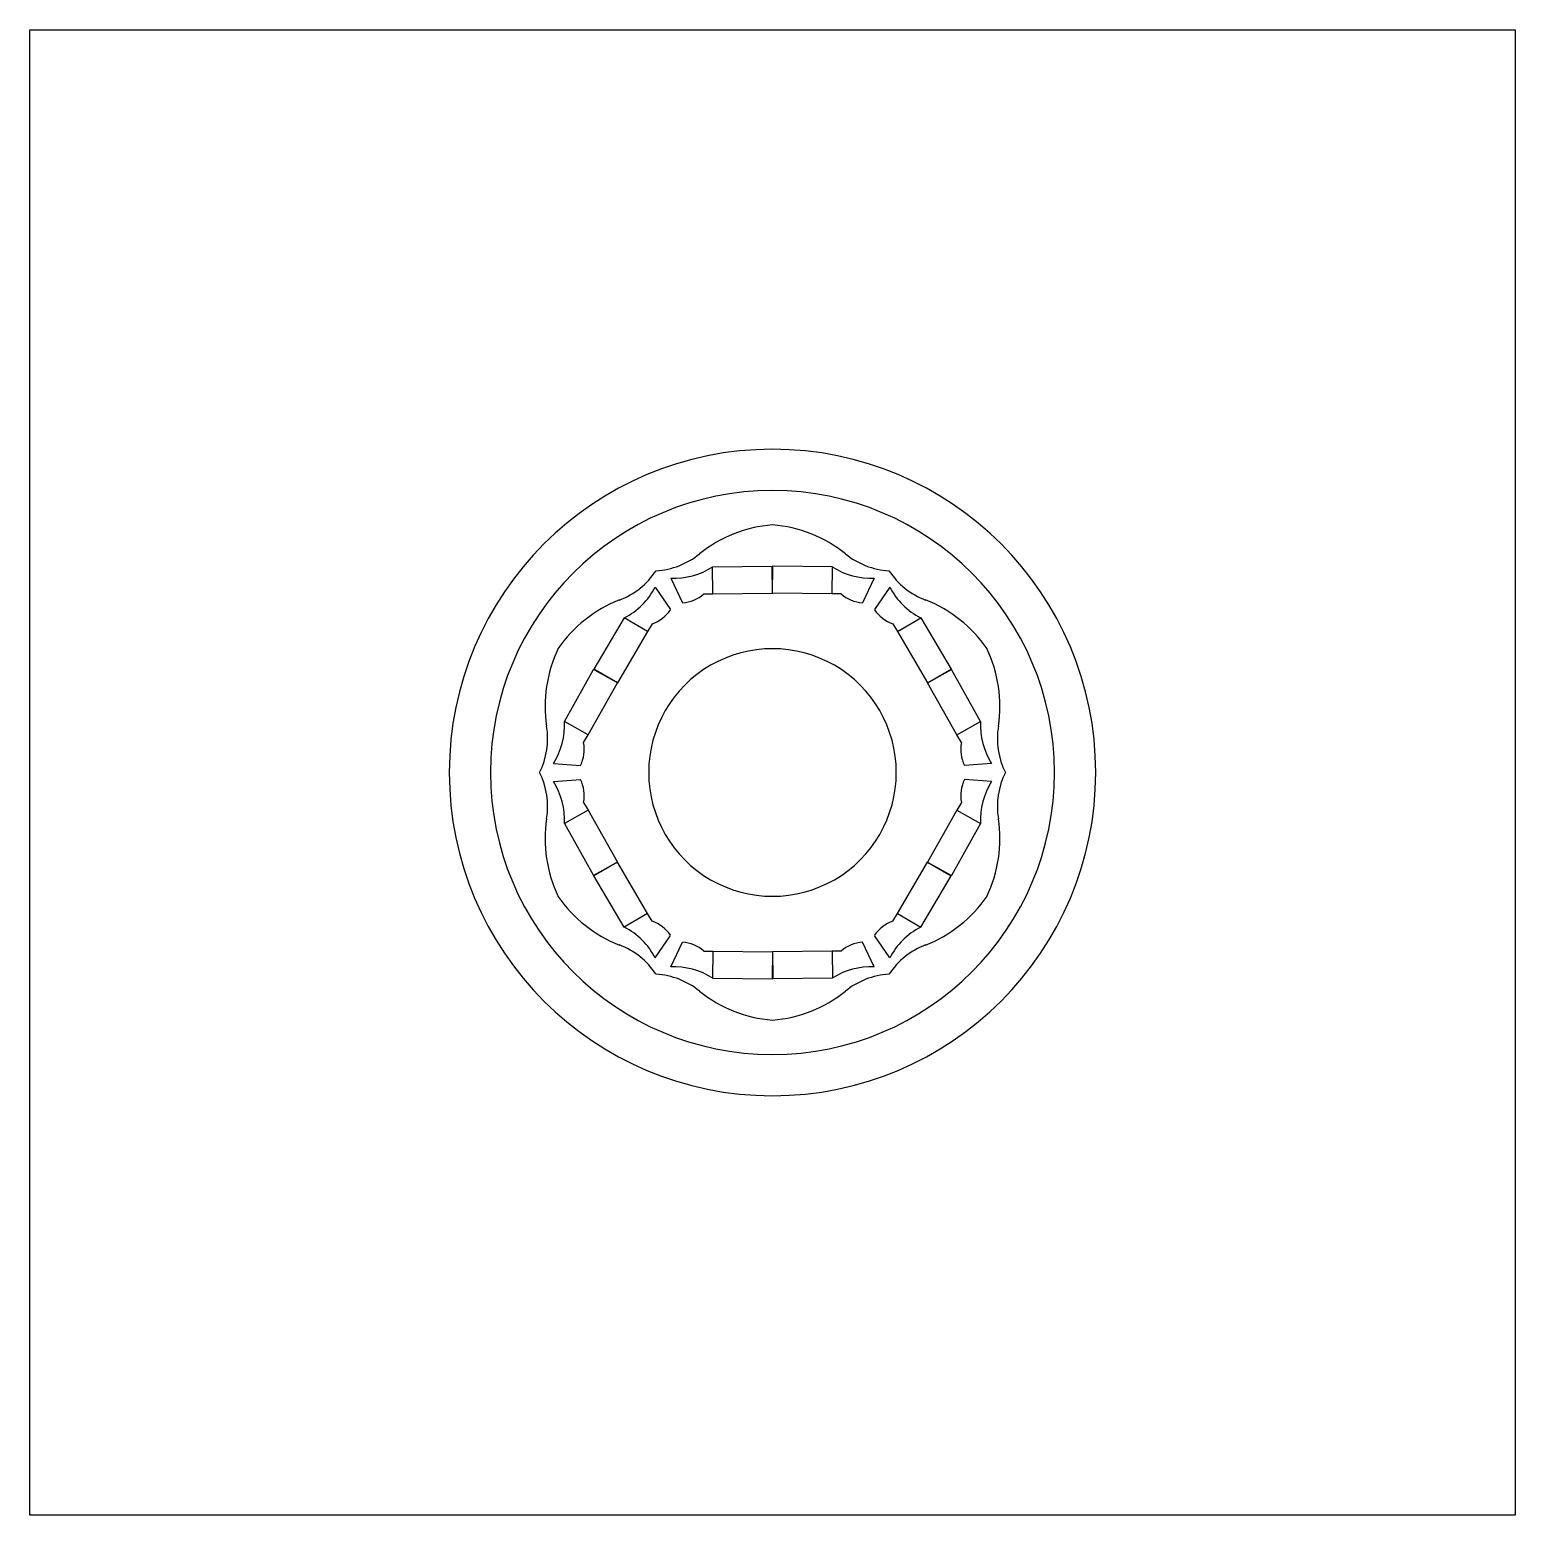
# Model space of a CAD drawing. Extents: x -54 to 54, y -54 to 54.
import ezdxf

# ---------------------------------------------------------------- set-up
doc = ezdxf.new("R2010")
doc.units = 0
doc.layers.add('default', color=7, linetype='CONTINUOUS')

msp = doc.modelspace()

# ---------------------------------------------------------------- linework, layer by layer
at = {"layer": 'default'}
for p, q in [((-54, -54), (-54, 54)), ((-54, 54), (54, 54)), ((54, 54), (54, -54)), ((-7.4, 14.13), (-6.54, 12.34)), ((-4.35, 14.96), (-0.02, 15.01)), ((-4.33, 12.98), (-4.35, 14.96)), ((0, 13.03), (-0.02, 15.01)), ((-0.02, 15.01), (0, 15.01)), ((0, 13.03), (0.02, 15.01)), ((0.02, 15.01), (0, 15.01)), ((4.35, 14.96), (0.02, 15.01)), ((4.33, 12.98), (4.35, 14.96)), ((7.4, 14.13), (6.54, 12.34)), ((-8.53, 13.47), (-7.41, 11.84)), ((-4.99, 12.98), (-4.33, 12.98)), ((-4.33, 12.98), (0, 13.03)), ((4.33, 12.98), (0, 13.03)), ((4.99, 12.98), (4.33, 12.98)), ((8.53, 13.47), (7.41, 11.84)), ((-10.78, 11.25), (-12.99, 7.52)), ((-9.08, 10.24), (-10.78, 11.25)), ((-8.74, 10.81), (-9.08, 10.24)), ((8.74, 10.81), (9.08, 10.24)), ((9.08, 10.24), (10.78, 11.25)), ((10.78, 11.25), (12.99, 7.52)), ((-9.08, 10.24), (-11.28, 6.51)), ((9.08, 10.24), (11.28, 6.51)), ((-15.13, 3.71), (-13.01, 7.49)), ((-13.41, 2.74), (-11.28, 6.51)), ((-13.01, 7.49), (-13, 7.5)), ((-11.28, 6.51), (-13.01, 7.49)), ((-12.99, 7.52), (-13, 7.5)), ((-11.28, 6.51), (-12.99, 7.52)), ((11.28, 6.51), (12.99, 7.52)), ((11.28, 6.51), (13.01, 7.49)), ((13.41, 2.74), (11.28, 6.51)), ((12.99, 7.52), (13, 7.5)), ((13.01, 7.49), (13, 7.5)), ((15.13, 3.71), (13.01, 7.49)), ((-13.41, 2.74), (-15.13, 3.71)), ((13.41, 2.74), (15.13, 3.71)), ((-13.73, 2.17), (-13.41, 2.74)), ((13.73, 2.17), (13.41, 2.74)), ((-15.93, 0.65), (-13.96, 0.5)), ((15.93, 0.65), (13.96, 0.5)), ((-15.93, -0.65), (-13.96, -0.5)), ((15.93, -0.65), (13.96, -0.5)), ((-13.41, -2.74), (-15.13, -3.71)), ((-13.73, -2.17), (-13.41, -2.74)), ((-13.41, -2.74), (-11.28, -6.51)), ((13.41, -2.74), (11.28, -6.51)), ((13.73, -2.17), (13.41, -2.74)), ((13.41, -2.74), (15.13, -3.71)), ((-15.13, -3.71), (-13.01, -7.49)), ((15.13, -3.71), (13.01, -7.49)), ((-11.28, -6.51), (-13.01, -7.49)), ((-13.01, -7.49), (-13, -7.5)), ((-12.99, -7.52), (-13, -7.5)), ((-11.28, -6.51), (-12.99, -7.52)), ((-10.78, -11.25), (-12.99, -7.52)), ((-9.08, -10.24), (-11.28, -6.51)), ((9.08, -10.24), (11.28, -6.51)), ((10.78, -11.25), (12.99, -7.52)), ((11.28, -6.51), (12.99, -7.52)), ((11.28, -6.51), (13.01, -7.49)), ((12.99, -7.52), (13, -7.5)), ((13.01, -7.49), (13, -7.5)), ((-9.08, -10.24), (-10.78, -11.25)), ((-8.74, -10.81), (-9.08, -10.24)), ((8.74, -10.81), (9.08, -10.24)), ((9.08, -10.24), (10.78, -11.25)), ((-8.53, -13.47), (-7.41, -11.84)), ((8.53, -13.47), (7.41, -11.84)), ((-7.4, -14.13), (-6.54, -12.34)), ((7.4, -14.13), (6.54, -12.34)), ((-4.99, -12.98), (-4.33, -12.98)), ((-4.33, -12.98), (-4.35, -14.96)), ((-4.33, -12.98), (0, -13.03)), ((0, -13.03), (-0.02, -15.01)), ((4.33, -12.98), (0, -13.03)), ((0, -13.03), (0.02, -15.01)), ((4.33, -12.98), (4.35, -14.96)), ((4.99, -12.98), (4.33, -12.98)), ((-4.35, -14.96), (-0.02, -15.01)), ((-0.02, -15.01), (0, -15.01)), ((0.02, -15.01), (0, -15.01)), ((4.35, -14.96), (0.02, -15.01)), ((54, -54), (-54, -54))]:
    msp.add_line(p, q, dxfattribs=at)
for centre, radius, start, end in [((0, 0), 23.5, 0, 180), ((0, 0), 20.5, 0, 180), ((0.84, 8.11), 9.93, 94.8758, 128.2643), ((-0.84, 8.11), 9.93, 51.7357, 85.1242), ((-8.82, 20.24), 5.59, 273.6667, 309.0684), ((8.82, 20.24), 5.59, 230.9316, 266.3333), ((-13.12, 17.76), 5.59, 290.9316, 326.3333), ((-7.18, 19.33), 5.21, 267.6065, 303.0083), ((7.18, 19.33), 5.21, 236.9917, 272.3935), ((13.12, 17.76), 5.59, 213.6667, 249.0684), ((-13.14, 15.89), 5.21, 296.9917, 332.3935), ((-6.77, 15.1), 2.77, 274.6366, 310.0384), ((6.77, 15.1), 2.77, 229.9616, 265.3634), ((13.14, 15.89), 5.21, 207.6065, 243.0083), ((-7.45, 3.32), 9.93, 111.7357, 145.1242), ((7.45, 3.32), 9.93, 34.8758, 68.2643), ((-9.69, 13.41), 2.77, 289.9616, 325.3634), ((9.69, 13.41), 2.77, 214.6366, 250.0384), ((-6.6, 4.79), 9.93, 154.8758, 188.2643), ((0, 0), 9, 60, 120), ((6.6, 4.79), 9.93, 351.7357, 25.1242), ((0, 0), 9, 120, 180), ((0, 0), 9, 0, 60), ((-21.94, 2.48), 5.59, 333.6667, 9.0684), ((-20.33, 3.44), 5.21, 327.6065, 3.0083), ((20.33, 3.44), 5.21, 176.9917, 212.3935), ((21.94, 2.48), 5.59, 170.9316, 206.3333), ((-16.46, 1.69), 2.77, 334.6366, 10.0384), ((16.46, 1.69), 2.77, 169.9616, 205.3634), ((0, 0), 23.5, 180, 0), ((0, 0), 20.5, 180, 0), ((-21.94, -2.48), 5.59, 350.9316, 26.3333), ((0, 0), 9, 180, 240), ((0, 0), 9, 300, 0), ((-20.33, -3.44), 5.21, 356.9917, 32.3935), ((-16.46, -1.69), 2.77, 349.9616, 25.3634), ((16.46, -1.69), 2.77, 154.6366, 190.0384), ((20.33, -3.44), 5.21, 147.6065, 183.0083), ((21.94, -2.48), 5.59, 153.6667, 189.0684), ((-6.6, -4.79), 9.93, 171.7357, 205.1242), ((6.6, -4.79), 9.93, 334.8758, 8.2643), ((0, 0), 9, 240, 300), ((-7.45, -3.32), 9.93, 214.8758, 248.2643), ((7.45, -3.32), 9.93, 291.7357, 325.1242), ((-13.14, -15.89), 5.21, 27.6065, 63.0083), ((-9.69, -13.41), 2.77, 34.6366, 70.0384), ((9.69, -13.41), 2.77, 109.9616, 145.3634), ((13.14, -15.89), 5.21, 116.9917, 152.3935), ((-13.12, -17.76), 5.59, 33.6667, 69.0684), ((-6.77, -15.1), 2.77, 49.9616, 85.3634), ((6.77, -15.1), 2.77, 94.6366, 130.0384), ((13.12, -17.76), 5.59, 110.9316, 146.3333), ((-8.82, -20.24), 5.59, 50.9316, 86.3333), ((-7.18, -19.33), 5.21, 56.9917, 92.3935), ((7.18, -19.33), 5.21, 87.6065, 123.0083), ((8.82, -20.24), 5.59, 93.6667, 129.0684), ((0.84, -8.11), 9.93, 231.7357, 265.1242), ((-0.84, -8.11), 9.93, 274.8758, 308.2643)]:
    msp.add_arc(centre, radius, start, end, dxfattribs=at)

doc.saveas('drawing.dxf')
